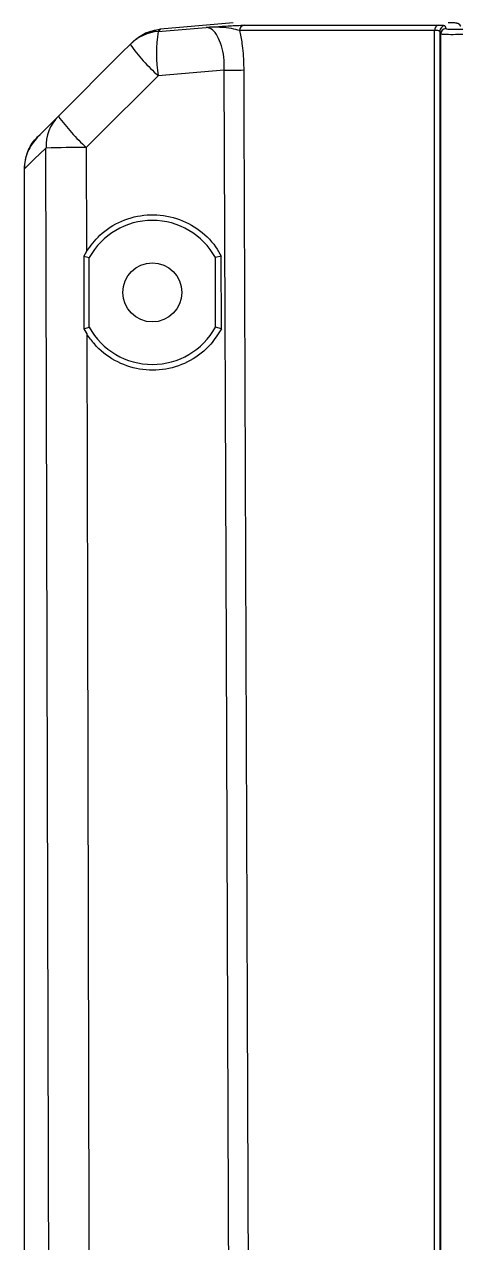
# Model space of a CAD drawing. Extents: x 8 to 113, y 0 to 87.
# Drawn here: x 45.785 to 46.981, y 13.136 to 16.519 of the extents above; entities that cross this region are included whole.
import ezdxf

# ---------------------------------------------------------------- set-up
doc = ezdxf.new("R2010")
doc.units = 0
doc.header["$MEASUREMENT"] = 0
doc.layers.add('OBJECT', color=7, linetype='CONTINUOUS')

msp = doc.modelspace()

# ---------------------------------------------------------------- linework, layer by layer
at = {"layer": 'OBJECT'}
for p, q in [((46.1625, 16.5054), (46.1206, 16.4942)), ((46.1565, 16.4992), (46.2894, 16.5103)), ((46.364, 16.5231), (46.1625, 16.5054)), ((46.3955, 16.5165), (46.9333, 16.5165)), ((46.9229, 16.5016), (46.3823, 16.5016)), ((46.9229, 12.5826), (46.9229, 16.5016)), ((46.9401, 16.4923), (46.9377, 16.5)), ((46.9377, 16.5), (46.9377, 12.5826)), ((46.9401, 12.4335), (46.9401, 16.4923)), ((46.0788, 16.4631), (46.085, 16.4693)), ((46.3397, 16.3915), (46.1563, 16.3761)), ((45.957, 16.1768), (45.9577, 15.8884)), ((45.7853, 11.4339), (45.7853, 16.1178)), ((45.95, 15.8751), (45.9499, 15.6738)), ((45.9577, 15.8884), (45.95, 15.8751)), ((45.95, 15.8751), (45.9652, 15.8713)), ((45.9652, 15.6777), (45.9652, 15.8713)), ((46.3315, 15.8754), (46.3152, 15.8713)), ((46.3152, 15.6777), (46.3152, 15.8713)), ((46.3316, 15.6735), (46.3315, 15.8754)), ((45.9499, 15.6738), (45.9652, 15.6777)), ((45.9499, 15.6738), (45.9582, 15.6595)), ((46.3316, 15.6735), (46.3152, 15.6777))]:
    msp.add_line(p, q, dxfattribs=at)
at = {"layer": 'OBJECT', "flags": 128}
for points in [[(45.8795, 16.2638), (46.056, 16.4403), (46.0788, 16.4631)], [(46.1563, 16.3761), (45.9798, 16.1996), (45.957, 16.1768)], [(46.355, 12.2819), (46.3504, 13.4906), (46.3456, 14.7816), (46.3397, 16.3915)], [(46.3936, 16.3922), (46.394, 16.2682), (46.3958, 15.7722), (46.4029, 13.7884), (46.4085, 12.2826)], [(45.8219, 16.2062), (45.8291, 16.2134), (45.8484, 16.2326), (45.8795, 16.2638)], [(45.8452, 16.1754), (45.8128, 16.1442), (45.7928, 16.125), (45.7853, 16.1178)], [(45.8571, 11.4339), (45.8565, 11.6673), (45.8539, 12.6672), (45.8452, 16.1754)], [(45.9582, 15.6595), (45.96, 14.8858), (45.9631, 13.5949), (45.966, 12.4032)]]:
    msp.add_lwpolyline(points, dxfattribs=at)
at = {"layer": 'OBJECT'}
msp.add_circle((46.1402, 15.7745), 0.082, dxfattribs=at)
for centre, radius, start, end in [((46.3971, 16.5018), 0.0148, 96.3052, 180.9954), ((46.9368, 16.5029), 0.014, 104.524, 185.7292), ((46.9527, 16.4999), 0.015, 93.7606, 179.8934), ((46.9551, 16.4923), 0.015, 93.6378, 179.8894), ((46.9823, 16.5068), 0.015, 27.414, 93.8843), ((46.1671, 16.3748), 0.1249, 94.8624, 134.9988), ((46.5308, 16.4369), 0.3794, 170.5502, 189.2212), ((46.5136, 16.7726), 0.5337, 215.44, 227.9694), ((46.3389, 18.5036), 2.1122, 270.0207, 271.4826), ((45.9635, 16.1804), 0.1184, 135.2081, 182.4155), ((46.3143, 16.5732), 0.5337, 215.4392, 227.9698), ((45.9471, 12.5705), 3.6063, 89.8427, 91.6184), ((46.1402, 15.7745), 0.2, 28.955, 151.045), ((46.1402, 15.7745), 0.2, 208.955, 331.045)]:
    msp.add_arc(centre, radius, start, end, dxfattribs=at)
for points, knots in [([(46.085, 16.4693), (46.0963, 16.4787), (46.119, 16.4976), (46.148, 16.5028), (46.1625, 16.5054)], [0, 0, 0, 0, 0.5, 1, 1, 1, 1]), ([(46.1625, 16.5054), (46.1623, 16.5052), (46.1617, 16.5046), (46.1584, 16.5012), (46.1565, 16.4992)], [0, 0, 0, 0, 0.423826, 1, 1, 1, 1]), ([(46.2894, 16.5103), (46.2895, 16.5104), (46.3047, 16.5114), (46.3348, 16.5134), (46.3747, 16.5159), (46.3889, 16.5163), (46.3955, 16.5165)], [0, 0, 0, 0, 0.002681, 0.34979, 0.701236, 1, 1, 1, 1]), ([(46.3823, 16.5016), (46.3755, 16.5034), (46.3541, 16.5092), (46.3142, 16.5119), (46.2895, 16.5104), (46.2894, 16.5103)], [0, 0, 0, 0, 0.319161, 0.99706, 1, 1, 1, 1]), ([(46.3397, 16.3915), (46.3396, 16.4037), (46.3394, 16.4281), (46.3322, 16.4609), (46.3211, 16.4874), (46.3062, 16.5067), (46.2953, 16.5091), (46.2894, 16.5103)], [0, 0, 0, 0, 0.1821946, 0.3642442, 0.5510444, 0.7591952, 1, 1, 1, 1]), ([(46.9333, 16.5165), (46.9384, 16.5164), (46.9488, 16.5163), (46.9508, 16.5154), (46.9518, 16.5149)], [0, 0, 0, 0, 0.488111, 1, 1, 1, 1]), ([(46.9518, 16.5149), (46.9519, 16.5143), (46.9527, 16.5118), (46.9535, 16.5092), (46.9541, 16.5072)], [0, 0, 0, 0, 0.226059, 1, 1, 1, 1]), ([(46.9541, 16.5072), (46.9553, 16.5067), (46.9578, 16.5056), (46.9744, 16.5049), (46.9986, 16.5051), (47.0247, 16.506), (47.0417, 16.507), (47.0481, 16.5073)], [0, 0, 0, 0, 0.2168007, 0.4336161, 0.650077, 0.8664051, 1, 1, 1, 1]), ([(46.9955, 16.5136), (46.9953, 16.514), (46.9946, 16.5158), (46.9924, 16.5181), (46.9895, 16.5202), (46.9868, 16.5213), (46.9843, 16.522), (46.9796, 16.5228), (46.9728, 16.5231), (46.9638, 16.5231), (46.9603, 16.5231)], [0, 0, 0, 0, 0.023196, 0.091541, 0.152833, 0.209863, 0.273929, 0.382642, 0.758854, 1, 1, 1, 1]), ([(46.3823, 16.5016), (46.3846, 16.49), (46.3901, 16.462), (46.3932, 16.4228), (46.3935, 16.3974), (46.3936, 16.3922)], [0, 0, 0, 0, 0.355608, 0.866058, 1, 1, 1, 1]), ([(46.9377, 16.5), (46.937, 16.5004), (46.9355, 16.5013), (46.9272, 16.5015), (46.9229, 16.5016)], [0, 0, 0, 0, 0.487934, 1, 1, 1, 1]), ([(47.049, 16.4924), (47.0368, 16.4918), (47.0123, 16.4907), (46.9797, 16.49), (46.9551, 16.4901), (46.9422, 16.491), (46.9406, 16.4919), (46.9401, 16.4923)], [0, 0, 0, 0, 0.216873, 0.43376, 0.650333, 0.866771, 1, 1, 1, 1]), ([(45.8219, 16.2062), (45.8116, 16.1933), (45.7926, 16.1693), (45.7856, 16.1363), (45.7853, 16.1201), (45.7853, 16.1178)], [0, 0, 0, 0, 0.499398, 0.929182, 1, 1, 1, 1]), ([(45.7853, 16.1178), (45.7871, 16.1341), (45.7906, 16.1645), (45.809, 16.1928), (45.8203, 16.2045), (45.8219, 16.2062)], [0, 0, 0, 0, 0.499395, 0.929163, 1, 1, 1, 1]), ([(45.9577, 15.8884), (45.9692, 15.9041), (45.9952, 15.9393), (46.054, 15.9762), (46.1254, 15.9938), (46.1992, 15.9865), (46.2661, 15.9551), (46.3092, 15.9136), (46.3265, 15.884), (46.3315, 15.8754)], [0, 0, 0, 0, 0.1286483, 0.2889616, 0.449731, 0.611042, 0.7726028, 0.934007, 1, 1, 1, 1]), ([(46.3316, 15.6735), (46.3224, 15.6587), (46.3004, 15.6234), (46.2472, 15.5821), (46.178, 15.5576), (46.1039, 15.5575), (46.0343, 15.5822), (45.9856, 15.6203), (45.9649, 15.6499), (45.9582, 15.6595)], [0, 0, 0, 0, 0.115332, 0.275775, 0.436647, 0.598107, 0.759921, 0.921699, 1, 1, 1, 1])]:
    msp.add_open_spline(points, degree=3, knots=knots, dxfattribs=at)

doc.saveas('drawing.dxf')
